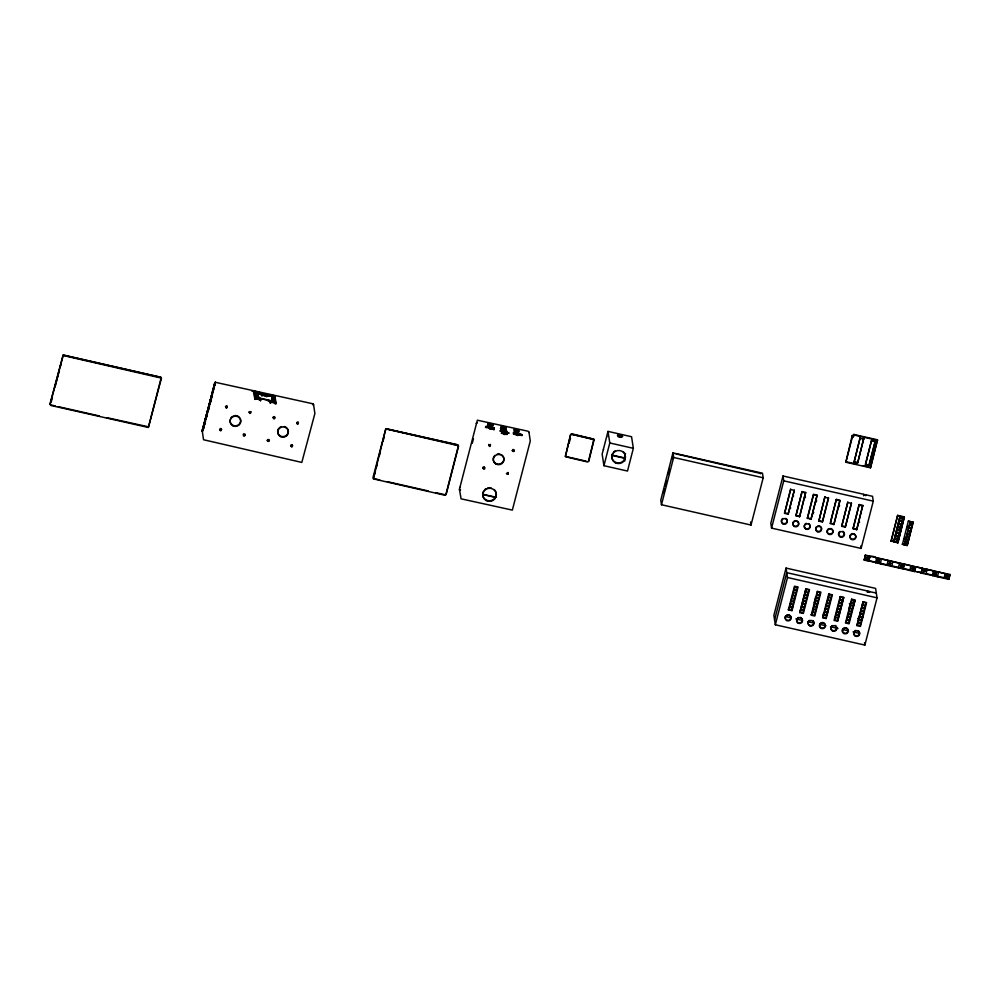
<?xml version="1.0" encoding="UTF-8"?>
<svg xmlns="http://www.w3.org/2000/svg" width="1000" height="1000" viewBox="0 0 1000 1000"><rect width="100%" height="100%" fill="white"/><g stroke="black" fill="none" stroke-linecap="round" stroke-linejoin="round"><path stroke-width="1.5" d="M570.363 438.963L570.5 438.263M313.538 404.412L314.887 413.525L301.812 462.425L203.538 439.738L202.188 430.625L215.35 382.3L312.838 403.775L313.55 404.9M528.938 431.9L530.275 441.012L512.35 510.112L461.075 498.825L459.438 489.25L477.35 420.2L528.237 431.262L528.938 432.388M849.513 603.85L850.075 604.513M877.775 560.975L877.725 560.288M890.638 563.713C889.7 561.225 888.9 565.175 890.575 563.013M900.65 566.35L900.575 565.475M900.625 566.163C901.562 562.337 902.537 569.225 900.575 565.837M901.862 565.638L900.812 566.413L902 565.612M907.387 527.35L908.337 527.2L907.375 527.225M908.35 527.438L907.825 526.625L907.412 527.475M912.05 568.763L912.5 567.55L913.438 568.288M912.2 568.737L913.425 568.2M913.487 568.9C911.9 565.425 912.325 571.725 913.4 568.362M923.55 571.45L924.7 571.562L924.525 570.475M924.8 570.712L924.038 572.013L923.8 570.487M936.287 573.387L936.275 574.25M936.338 574.087L936.175 573.038M946.275 575.837L947.075 577.212L947.675 575.8M946.35 576.375C948.288 575.15 945.938 578.212 947.487 575.487M202.987 427.887L203.113 427.788M603.438 449.438L603.538 449.462M606.712 436.712L606.812 436.737M460.025 487.3L460.125 487.325M51.25 401.838L52.413 397.325M55.125 386.788L59.4 370.225M60.175 367.212L61.337 362.688M253.962 391.15L254.875 399.412L253.962 391.15L259.587 392.425L259.462 394M258.75 392.887L256.762 392.425L256.562 393.575L258.525 393.787L258.688 392.488L254.95 391.637L254.812 393.175L256.925 393.512L256.837 395.337M254.95 391.637L254.95 394.025L257.062 394.425L256.962 396.2L257.2 395.3L255.362 394.3L255.362 396.712L255.487 395.15L257.337 396.2L255.6 395.812M254.95 394.025L255.087 392.537L256.925 393.512M257.062 394.425L255.225 393.387L255.087 394.938L257.2 395.3M255.125 395.213L255.225 393.387M255.637 396.075L255.5 397.587L258.175 398.15L258.412 397.25L255.637 396.075L255.5 397.587M259.513 400.213L259.75 399.3L255.637 398.488L255.775 396.95L258.6 397.587L259.375 399.338M256.837 392.925L256.688 394.425M259.75 399.3L255.912 397.85L255.775 399.363L255.775 396.95M257.875 396.163L257.738 392.912L274.675 396.812L275.825 404.175M257 396.45L257.238 395.55M258.688 392.488L258.525 393.787M258.05 397.325L257.738 392.912M259.587 392.425L259.387 393.55M258.6 397.587L258.363 398.5L255.538 397.85M258.288 396.425L259.938 398.188L259.425 399.6L255.675 398.75M261.637 394.05L261.4 394.963L267.488 396.35L267.725 395.438L261.637 394.05L261.537 395.85M260.55 398.587L260.5 400.7L260.55 398.587L270.212 400.788L270.163 402.887L270.212 400.788M262.387 395.45L262.613 394.538L269.2 396.213L269.325 394.637L274.913 395.9L276.05 403.263L270.4 401.975M262.438 395.8L262.613 394.538M266.588 396.4L266.825 395.5L266.65 396.75M269.325 394.637L269.2 396.213M274.012 395.962L273.875 397.5L274.012 395.962L270.25 395.1L270.012 396.012M270.887 401.637L272.337 399.613L271.788 396.1L272.1 400.513L270.887 401.637L268.087 401M270.975 402.225L271.212 401.312L274.975 402.175L274.837 403.688L274.837 401.275L272.35 400.712L271.512 402.088M270.25 395.1L272.688 396.05L272.5 397.188L274.237 397.438L274.15 399.263M271.062 402.837L271.212 401.312M274.387 398.35L272.9 397.4L272.812 399.212L274.188 399.538L274.387 398.35L272.625 398.038L272.688 396.05M272.625 398.038L272.775 396.55L274.237 397.438M272.1 400.513L272.337 399.613M272.238 401.388L273.038 398.312L274.525 399.225L272.762 398.95L272.9 397.4M272.125 401.613L272.887 399.988L274.7 400.4L274.7 402.812M274.425 401.037L274.562 399.5L273.175 399.188L273.038 400.725L272.938 400.087M274.012 398.35L274.15 396.863M274.913 395.9L274.675 396.812L269.125 395.7M274.7 400.4L274.562 401.912M312.613 404.688L312.838 403.775M373.85 476.987L375.4 470.962M376.175 467.95L377.337 463.438M379.275 455.913L380.438 451.388M383.15 440.85L384.312 436.337M472.287 443.212L473.438 438.738M485.725 426.525L485.487 427.438L490.363 427.137L490.6 426.225L485.725 426.525L491.05 429.15L490.9 428.225L494.2 428.975L493.975 429.888L494.038 427.9L490.737 427.15L490.6 426.225M486.812 427.738L487.05 426.838L489.75 426.662L493.225 428.488L492.987 429.4L489.688 428.65L489.925 427.738L493.8 428.8M489.525 427.575L489.75 426.662M489.925 427.738L489.688 428.65M490.5 428.062L490.737 427.15M490.675 429.137L490.9 428.225M493.137 427.95L492.987 429.4M501.65 430.525L501.75 428.75L505.938 429.712L505.838 431.475L505.938 429.712M501.75 428.75C498.713 432.075 512.788 431.2 501.962 430.15M501.825 431.562L502.062 430.65L502.587 431.9M502.738 429.237L502.587 430.737L502.738 429.237L505.037 429.762L504.9 431.262L505.037 429.762M503.888 431.863L503.65 432.762L503.775 431.087L504.837 432.075L503.775 431.087M504.712 431.3L504.475 432.212L503.537 432A2.913 0.762 14.4 0 0 502.587 433.113A2.913 0.762 14.4 0 0 507.262 433.812A2.913 0.762 14.4 0 0 503.65 432.038M505.875 431.737L506.112 430.838M513.387 433.25L513.625 432.35L516.925 433.088L516.775 432.175L522.112 434.787L521.875 435.7M513.562 434.338L513.625 432.35M514.612 432.825L514.462 434.275L517.837 435.562L517.987 434.113L514.612 432.825L517.825 433.038L520.775 434.487L520.538 435.4M514.462 434.275L514.688 433.363M516.85 435.075L517.087 434.175L513.787 433.425M517.75 435.025L517.987 434.113M569.175 443.05L570.312 438.625M608 431.388L602.15 454.113L603.938 465.7L627.5 471.05L633.35 448.325L631.562 436.737L608 431.388L609.788 442.975L603.938 465.7M624.85 460.85L624.388 457.887L625.525 453.475M672.938 452.887L660.775 500.15L661.475 504.738L751.012 525.05L763.188 477.788L762.475 473.2L672.938 452.887L673.65 457.463L661.475 504.738M663.238 493.363L664.4 488.85M665.175 485.838L666.338 481.325M668.275 473.8L669.438 469.288M672.15 458.762L673.45 453.95M863.8 494.325L863.612 495.575L863.8 494.325L782.987 475.988L770.812 523.25L771.562 528.112L861.1 548.425L873.275 501.15L872.513 496.3L865.925 494.8L865.688 495.712M771.562 528.112L783.737 480.838L782.987 475.988M788.15 514.163L794.287 490.35L788.15 514.163L784.562 513.35L790.612 489M784.562 513.35L790.7 489.538L794.287 490.35M799.575 516.763L805.625 492.4L799.575 516.763L795.913 515.413L802.038 491.587L804.425 492.137M796 515.95L802.038 491.587M786.05 568.075L773.875 615.337L775.337 624.775L864.875 645.088L877.05 597.825L875.588 588.387L786.05 568.075L787.513 577.513L775.337 624.775M774.587 619.925L786.762 572.663L867.575 591L867.387 592.25M814.663 494.462L817.138 495.538L811 519.35L807.337 518L813.475 494.188M807.425 518.538L813.55 494.725L817.138 495.538M811 519.35L817.05 495M788.337 610.025L794.475 586.213L798.062 587.025L791.925 610.837L788.312 609.45M791.375 609.5L792.038 606.962M791.85 609.85L792.6 606.912M818.85 521.138L824.9 496.775L818.85 521.138L822.425 521.95L828.562 498.125L824.975 497.312M822.425 521.95L828.475 497.587M799.775 612.612L805.9 588.8L809.488 589.612L803.35 613.425L799.775 612.612L805.938 588.862M852.275 435.375L845.85 462.225L870.5 467.812L877.487 439.825L853.787 434.438L853.4 436.8L852.275 435.375L853.312 436.262M830.575 521.7L836.325 499.375L839.9 500.188L833.863 524.538L830.188 523.188L833.775 524M845.85 462.225L852.463 436.587M830.275 523.725L836.325 499.375M853.4 436.8L853.787 434.438M833.863 524.538L839.987 500.725L836.413 499.913M814.175 602.762L815.713 596.812M811.838 614.763L812.463 612.312L815.013 612.888L814.375 615.337L811.112 614.675M854.075 462.163L860.125 437.8L854.075 462.163L857.65 462.975L863.7 438.612L857.65 462.975M845.288 527.137L851.413 503.312L845.288 527.137L841.7 526.325L847.75 501.962M841.7 526.325L847.837 502.5L851.413 503.312M822.925 615.775L823.75 612.788M825.387 609.087L824.762 611.538L827.3 612.112L827.938 609.663L825.387 609.087M826.4 614.375L826.988 612.1M871.55 440.4L865.413 464.212L869.087 465.562L865.5 464.75L871.55 440.4L873.938 440.938M826.888 615.1L827.613 612.087M869 465.025L875.138 441.213M856.712 529.725L862.763 505.375L856.712 529.725L853.05 528.375L859.175 504.562L861.562 505.1M869.087 465.562L875.212 441.75L871.637 440.938M853.125 528.913L859.175 504.562M877.487 439.825L870.5 467.812M837.6 621.15L843.7 597.425M848.888 609.075L850.375 603.1M880.275 563.763L903.125 568.95L904.3 564.4L881.413 558.975L880.275 563.763L875.55 562.688C881.538 556.388 866.438 552.962 868.85 561.175L864.262 560.138L865.35 555.075L950 574.775L948.825 579.325L932.675 575.65L933.8 570.862L927.113 569.35L925.975 574.138L921.237 573.062L922.375 568.275L915.688 566.75L914.55 571.538L909.812 570.462L903.088 568.713L904.262 564.163L915.725 567L914.55 571.538M864.262 560.138L865.35 555.075M853.037 606.125L852.4 608.575L849.862 608L850.487 605.538L853.037 606.125L852.925 605.375M853.787 603.212L853.15 605.662L850.612 605.087L851.237 602.638L853.787 603.212L853.675 602.475M853.9 602.75L854.538 600.3L851.988 599.725L851.363 602.175L853.9 602.75L853.713 601.9M852.763 608.15L854.65 600.825M853.138 606.9L854.725 600.938M868.85 561.175L869.987 556.388M856.963 625.55L863.075 601.825M875.55 562.688L876.675 557.9M861.425 619.237L862.013 616.962M862.962 614.525L862.337 616.987L859.788 616.4L860.425 613.95L862.962 614.525L862.85 613.787M863.088 614.075L863.713 611.625L861.162 611.038L860.537 613.5L863.088 614.075L862.962 613.337M861.888 619.062L863.375 613.288M861.938 619.9L863.462 613.95M891.075 540.9L897.65 515.35L904.35 516.875L897.85 542.925L891.075 540.9L897.225 542.337L903.337 518.612L899.762 517.288L893.737 541.55L899.762 517.288M891.162 541.413L897.65 515.35M886.975 565.288L888.1 560.5M894.837 537.938L894.312 541.138L894.2 540.388M895.062 538.225L895.7 535.775L898.238 536.35L897.613 538.8L894.95 537.487M896.45 532.863L895.812 535.312L898.363 535.9L898.988 533.438L896.325 532.125M897.075 529.212L896.562 532.413L899.112 532.987L899.737 529.338M897.312 529.5L897.938 527.05L900.487 527.625L899.85 530.075L897.2 528.763M898.062 526.6L898.688 524.138L901.237 524.712L900.6 527.163L897.95 525.85M899.438 521.225L898.812 523.688L901.35 524.263L901.988 521.8L899.325 520.487M900.075 517.575L899.562 520.775L902.1 521.35L902.625 518.15M897.225 542.337L903.25 518.075M891.7 566.362L892.837 561.575M904.35 516.875L897.85 542.925M902.438 544.425L908.35 521.1L913.15 522.188L907.25 545.525L902.4 544.188L907.25 545.525M898.4 567.875L899.525 563.088M904.938 542.487L904.375 544.963L904.938 542.487L907.325 543.225L904.963 542.7M905.1 541.862L905.688 539.587L908.037 540.125L907.487 542.6L905.1 541.862L907.487 542.6M908.787 537.212L908.238 539.688L905.85 538.95L906.438 536.675L908.787 537.212L906.438 536.675M906.625 536.237L907.188 533.763L906.625 536.237L908.988 536.775L909.575 534.5L907.212 533.975M908.675 527.95L908.125 530.425L910.487 530.962L911.038 528.488L908.675 527.95L908.125 530.425M911.787 525.575L911.225 528.05L908.838 527.312L909.425 525.037L911.787 525.575L909.425 525.037M912.537 522.663L911.975 525.138L909.625 524.612L910.175 522.137L912.562 522.863L910.175 522.137M905.125 542.062L905.688 539.587M905.875 539.15L906.462 536.875M907.375 533.337C909.325 527.55 905.163 535.3 909.737 533.862L910.288 531.388L907.962 531.062M908.875 527.513L909.463 525.237M909.625 524.612L910.212 522.337M907.288 543.025L906.7 545.3M907.212 545.275L913.15 522.188M909.812 570.462L910.95 565.675M921.237 573.062L922.375 568.275M932.675 575.65L933.8 570.862M937.4 576.725L938.538 571.938L950 574.775M944.1 578.25L945.225 573.462M948.825 579.325L949.925 574.263M202.463 431.512L214.675 382.987M207.362 413.7L206.188 418.188L207.463 413.713M208.15 410.7L209.325 406.213M210.113 403.225L212.463 394.237M202.162 430.863L214.925 382.562M202.2 431.1L215.125 382.4L202.3 431.325L213.375 389.738L202.85 430.025L212.413 394.2M213.212 391.225L214.412 386.737M208.162 411.1L209.462 406.225M210.263 403.237L211.462 398.75M243.337 434.387C242.738 438.212 247.413 434.225 243.738 434.55C243.263 437.75 247.013 432.8 243.463 434.175M502.388 433.475L503.7 433.263M673.475 454.762L673.312 454.237M249.225 411.587L250.087 412.962L250.9 411.538M866.363 557.525L867.013 558.55L867.625 557.487M879.062 560.775C876.25 558.9 880.925 562.212 877.725 560.65M858.525 618.65L857.613 618.45M890.6 563.475L889.425 564.062L889.475 562.438M904.475 538.663L905.325 539.1L904.513 538.312M935.088 574.188L935.075 573.2L936.1 573.162M869.7 591.475L867.625 591.337L876.287 592.975M488.95 444.425L489.538 445.938L490.487 444.462M588.462 461.188L593.975 439.15L571.712 433.812L570.525 434.513L565.337 456.662L587.612 462L588.787 461.3L594.062 439.688L571.788 434.35L570.612 435.05L565.413 456.312M877.837 560.388L879.013 560.45M877.875 560.625L878.863 560.337M908.263 527.312L907.5 527.438M890.537 563.638L889.388 563.812M900.675 565.575L901.975 565.775M901.912 565.962L900.775 566.138M912.138 568.4L913.288 568.225M924.762 571.15L923.625 571.325M935 573.587L936.263 573.55L935.2 574.025M936.237 574.012L935.462 574.6L934.925 573.775M946.45 575.525L946.363 576.712M946.388 575.938L947.525 575.763M267.65 439.487C265.825 442.15 270.95 442.038 268.825 439.45M879 561.2L877.962 561.225M923.688 570.85L924.837 570.962M936.125 574.163L935.05 573.925M505.938 434.538L505.538 433.825M220.387 428.512C217.763 430.675 223.6 430.525 220.9 428.5M512.987 449.462C510.262 451.875 516.2 452.5 513.725 449.538M849.475 603.612L850.113 604.163M502.062 430.65L499.825 430.962L502.825 430.988M518.075 434.65L520.775 434.487M522.112 434.787L517.238 435.087L517.087 434.175M504.837 434.525L503.4 434.15M255.725 396.675L258.412 397.25M251.988 391.25L258.05 392.6M818.125 600.8L815.575 600.225L816.213 597.762L818.763 598.337L817.375 603.7L814.837 603.125L815.462 600.675L818.012 601.25L817.887 600.513M853.863 434.975L877.575 440.363M860.212 438.35L863.787 439.162M853.988 461.625L857.575 462.438M845.775 461.675L855.925 463.988M863.162 465.625L868.962 466.938M676 453.888L760.888 473.5M783.737 480.838L873.275 501.15M571.462 434.188L592.9 439.05L593 439.725M609.788 442.975L633.35 448.325M673.65 457.463L763.188 477.788M802.125 492.137L805.713 492.95M859.262 505.1L862.837 505.913M897.738 515.862L904.425 517.388M899.85 517.825L903.337 518.612M900.188 518.312L902.738 518.9M913.188 522.425L908.35 521.1M501.887 429.613L500.938 429.4L501.062 430.213L507.137 431.587L506.075 430.562M502.825 429.825L505.125 430.35M612.212 455.125L624.388 457.887M613.438 455.712L625 458.338M909.587 524.4L911.975 525.138M908.838 527.312L911.225 528.05M908.713 528.15L911.038 528.488M897.2 529.95L899.737 530.538M565.85 456.538L586.087 461.138M906.6 536.038L908.988 536.775M905.85 538.95L908.238 539.688M259.7 393.1L269.438 395.3M255.05 392.262L256.762 392.425M271.262 396.3L273.775 396.863M784.488 512.812L788.062 513.625M795.913 515.413L799.488 516.225M807.337 518L810.925 518.812M818.763 520.6L822.35 521.413M841.612 525.775L845.2 526.587M853.05 528.375L856.625 529.188M262.675 394.888L266.875 395.838M257.512 393.825L260.312 394.462M261.775 394.938L267.863 396.325L267.725 395.438M272.538 397.45L273.913 397.775M894.95 538.675L897.487 539.263L896.862 541.712L896.75 540.975M272.663 398.3L274.05 398.625M273.275 399.825L274.662 400.138M893.65 541.013L897.138 541.8M272.462 400.475L274.8 401M259.938 398.188L271.112 400.725M255.863 397.575L259.613 398.425M271.75 401.175L274.938 401.9M271.3 401.925L275.062 402.775M255.1 398.512L260.738 399.787M63.275 355.163L160.338 377.188M865.438 555.588L870.025 556.625M876.712 558.15L881.413 558.975M922.412 568.513L927.113 569.35M933.838 571.112L938.538 571.938M864.188 559.625L914.013 570.925M917.038 571.613L923.075 572.987M926.1 573.663L948.75 578.812M868.812 560.925L875.512 562.45M914.513 571.3L921.2 572.812M932.638 575.413L925.975 574.138M482.688 494.212L496.2 497.287M483.088 494.613L495.188 497.362M55.287 405.962L50.5 404.837L50.025 403.8L63.113 354.95L161.275 377.375L148.537 426.838L106.85 417.663M58.325 406.65L99.275 415.938M379.775 479.938L373.475 478.488L373.013 477.45L385.85 428.688L457.975 444.8L458.537 446.375L446.125 494.562L444.95 495.25L373.363 478.875L385.588 429.575L386.675 429.113L458.425 445.675L445.95 494.25L444.862 494.712L435.788 492.65M387.337 481.662L428.212 490.938M867.337 591.912L869.463 592.388M787.513 577.513L877.05 597.825M791.838 610.3L788.975 609.575L789.613 607.125L792.15 607.7L791.525 610.15L791.413 609.412M785.35 616.538L791.363 617.913M795.875 618.925L801.9 620.3M807.913 621.663L813.938 623.025M819.95 624.388L825.962 625.763M830.487 626.788L838 628.488M842.513 629.513L848.538 630.875M853.05 631.9L859.075 633.263M501.512 429.663L505.7 430.613M460.138 490.375L459.412 489.5M454.475 444.525L453.762 444.513M487.05 426.838L490 428.288M484.425 466.975C480.737 466.4 485.062 471.613 484.812 467.587M257.375 397.425L258.175 398.15M890.362 562.525L890.662 563.525M890.55 563.188L889.513 562.712L889.312 563.925M508.137 472.463L508.137 474.312L506.525 473.575L508.025 472.837L507.837 473.913L506.538 473.512M863.85 494.663L865.925 494.8M947.6 575.638L947.763 576.312M936.338 573.725L935.35 572.737L934.938 574.125M924.75 570.45L924.938 571.312M877.887 561.325L877.7 560.462M913.4 568.025L912.763 569.188L911.975 568.25M901.975 565.425L902.087 566.125M879.125 560.25L879.237 560.938M900.487 526.425L900.6 527.163M897.5 538.062L897.613 538.8M860.725 546L861.1 548.425M864.5 642.663L864.875 645.088M760.25 473.013L760.35 473.675M750.537 522L751.012 525.05M494.038 427.9L494.2 428.975M457.512 445.625L457.4 444.95L386.25 428.812L386.35 429.487M460.375 489.462L460.487 490.138M239.938 418.013A5.35 5.125 -8.8 0 1 236.163 425.788A5.35 5.125 -8.8 0 1 230.188 419.538M230.688 418.288A5.35 5.125 -8.8 0 1 232.613 416.35M233.888 415.8A5.35 5.125 -8.8 0 1 239.075 416.975M284.25 426.512A5.35 5.125 -8.8 0 1 287.387 434.338A5.35 5.125 -8.8 0 1 278.637 434.588A5.35 5.125 -8.8 0 1 281.488 426.6M494.2 489.513A6.8 6.525 -8.8 0 1 494.775 498.312A6.8 6.525 -8.8 0 1 485.688 499.738A6.8 6.525 -8.8 0 1 483.537 491.175M484.588 489.8A6.8 6.525 -8.8 0 1 485.975 488.713M487.6 488.013A6.8 6.525 -8.8 0 1 491.125 487.912M500.412 428.4A2.913 0.762 14.4 0 1 503.3 428.575M504.675 429.038A2.913 0.762 14.4 0 1 505.637 429.575M514.513 431.213A2.913 0.762 14.4 0 1 515.913 431.425M501.312 454.613A5.35 5.125 -8.8 0 1 502.875 462.013A5.35 5.125 -8.8 0 1 495.05 462.962A5.35 5.125 -8.8 0 1 494.85 455.4M497.262 454.075A5.35 5.125 -8.8 0 1 500.025 454.1M501.562 433.488A2.913 0.762 14.4 0 1 501.438 433.263M501.5 433.075A2.913 0.762 14.4 0 1 503.413 432.95M505.575 433.525A2.913 0.762 14.4 0 1 507.1 434.538M487.425 425.475A2.913 0.762 14.4 0 1 489.525 425.45M491.662 426.075A2.913 0.762 14.4 0 1 492.638 426.6M625.1 454.588A6.8 6.525 -8.8 0 1 617.8 462.975A6.8 6.525 -8.8 0 1 612.612 453.375M613.663 452A6.8 6.525 -8.8 0 1 615.05 450.913M623.275 451.712A6.8 6.525 -8.8 0 1 624.388 453.038M618.2 436.825A2.675 0.688 14.4 0 1 620.8 437.413M785.713 518.387A2.913 2.8 -8.8 0 1 786.575 522.587A2.913 2.8 -8.8 0 1 782.113 522.725A2.913 2.8 -8.8 0 1 782.8 518.475M794.237 521.075A2.913 2.8 -8.8 0 1 798.637 523.125A2.913 2.8 -8.8 0 1 794.788 526.112A2.913 2.8 -8.8 0 1 793.637 521.538M842.85 531.35A2.913 2.8 -8.8 0 1 843.713 535.55A2.913 2.8 -8.8 0 1 839.25 535.688A2.913 2.8 -8.8 0 1 839.938 531.438M855.675 535.612A2.913 2.8 -8.8 0 1 852.925 539.212A2.913 2.8 -8.8 0 1 850.037 535.775M850.325 535.087A2.913 2.8 -8.8 0 1 850.775 534.5M851.363 534.038A2.913 2.8 -8.8 0 1 854.275 533.95M854.887 534.375A2.913 2.8 -8.8 0 1 855.362 534.938M808.575 523.575A2.913 2.8 -8.8 0 1 809.825 527.15A2.913 2.8 -8.8 0 1 806.213 528.7A2.913 2.8 -8.8 0 1 804.338 525.4M804.613 524.712A2.913 2.8 -8.8 0 1 806.363 523.362M817.788 525.95A2.913 2.8 -8.8 0 1 821.5 528.8A2.913 2.8 -8.8 0 1 817.412 531.213A2.913 2.8 -8.8 0 1 816.488 526.712M830.713 528.5A2.913 2.8 -8.8 0 1 832.837 531.875A2.913 2.8 -8.8 0 1 829.312 533.962A2.913 2.8 -8.8 0 1 827.188 530.588M827.463 529.9A2.913 2.8 -8.8 0 1 829.212 528.55M790.438 508.488A2.425 2.338 -8.8 0 1 790.5 507.875M813.288 513.675A2.425 2.338 -8.8 0 1 813.587 512.5M816.35 501.763A2.425 2.338 -8.8 0 1 816.425 501.163M839.275 506.35A2.425 2.338 -8.8 0 1 839.513 505.775M790.387 508.212A2.425 2.338 -8.8 0 1 790.462 507.612M793.462 496.312A2.425 2.338 -8.8 0 1 793.525 495.7M805.188 497.725A2.425 2.338 -8.8 0 1 805.562 497.238M813.25 513.4A2.425 2.338 -8.8 0 1 813.55 512.225M816.312 501.5A2.425 2.338 -8.8 0 1 816.612 500.312M859.262 522.6A2.425 2.338 -8.8 0 1 859.638 522.1M839.163 506.675A2.425 2.338 -8.8 0 1 839.475 505.5M790.1 615.487A2.913 2.8 -8.8 0 1 790.175 619.45A2.913 2.8 -8.8 0 1 786.062 619.575A2.913 2.8 -8.8 0 1 785.987 615.612M786.575 615.15A2.913 2.8 -8.8 0 1 789.488 615.062M802 618.65A2.913 2.8 -8.8 0 1 799.562 622.925A2.913 2.8 -8.8 0 1 796.963 618.8M797.412 618.2A2.913 2.8 -8.8 0 1 798.7 617.438M800.212 617.4A2.913 2.8 -8.8 0 1 801.538 618.075M843.713 628.112A2.913 2.8 -8.8 0 1 848.112 630.163A2.913 2.8 -8.8 0 1 844.275 633.15A2.913 2.8 -8.8 0 1 843.125 628.575M858.05 630.612A2.913 2.8 -8.8 0 1 859.2 634.412A2.913 2.8 -8.8 0 1 855.238 635.55A2.913 2.8 -8.8 0 1 854.1 631.763M854.55 631.163A2.913 2.8 -8.8 0 1 855.837 630.4M812.962 620.675A2.913 2.8 -8.8 0 1 812.85 624.8A2.913 2.8 -8.8 0 1 808.587 624.388A2.913 2.8 -8.8 0 1 809.438 620.337M819.538 624.663A2.913 2.8 -8.8 0 1 824.2 623.112A2.913 2.8 -8.8 0 1 823.637 627.812A2.913 2.8 -8.8 0 1 819.45 625.388M835.2 625.438A2.913 2.8 -8.8 0 1 836.338 629.225A2.913 2.8 -8.8 0 1 832.375 630.363A2.913 2.8 -8.8 0 1 831.237 626.575M831.688 625.975A2.913 2.8 -8.8 0 1 832.288 625.513M488.825 445.4C490.375 448.85 491.438 442.6 488.825 445.4M225.562 406.512C226.513 411.2 228.912 403.75 225.562 406.512M213.8 386.825L214.025 386.1L213.8 386.825M476.463 423.562L476.662 422.775L476.463 423.562M50.113 404.338L50.825 405.462L148.387 427.475L161.462 378.137L63.188 355.487L50.113 404.338M219.8 429.738C221.088 433.275 222.613 427.113 219.8 429.738M249.213 412.35C250.5 415.9 252.025 409.738 249.213 412.35M273.163 417.262C274.438 420.812 275.975 414.65 273.163 417.262M273.25 417.812C274.525 421.35 276.062 415.188 273.25 417.812M866.375 558.212C867.337 560.862 868.487 556.237 866.375 558.212M290.875 445.325C292.087 448.888 293.738 442.75 290.875 445.325M290.963 445.863C292.175 449.425 293.825 443.288 290.963 445.863M296.737 422.562C297.787 426.175 299.713 420.112 296.737 422.562M296.825 423.1C297.875 426.712 299.8 420.65 296.825 423.1M483.025 467.95C484.438 470.325 485.375 465.812 483.025 467.95M790.362 604.212L789.725 606.663L792.275 607.25L792.9 604.788L790.362 604.212M791.112 601.3L790.475 603.763L793.025 604.338L793.65 601.888L791.112 601.3M791.862 598.4L791.225 600.85L793.775 601.425L794.4 598.975L791.862 598.4M792.613 595.487L791.975 597.938L794.525 598.513L795.15 596.062L792.613 595.487M793.363 592.575L792.725 595.037L795.275 595.612L795.9 593.15L793.363 592.575M794.1 589.675L793.475 592.125L796.012 592.7L796.65 590.25L794.1 589.675M794.85 586.763L794.225 589.212L796.762 589.788L797.4 587.337L794.85 586.763M801.038 609.712L800.4 612.163L802.95 612.75L803.575 610.288L801.038 609.712M801.787 606.8L801.15 609.263L803.7 609.837L804.325 607.388L801.787 606.8M802.537 603.9L801.9 606.35L804.45 606.925L805.075 604.475L802.537 603.9M803.288 600.988L802.65 603.438L805.2 604.025L805.825 601.562L803.288 600.988M804.038 598.075L803.4 600.538L805.95 601.112L806.575 598.65L804.038 598.075M804.775 595.175L804.15 597.625L806.688 598.2L807.325 595.75L804.775 595.175M805.525 592.263L804.9 594.712L807.438 595.288L808.075 592.837L805.525 592.263M806.275 589.35L805.65 591.812L808.188 592.388L808.825 589.925L806.275 589.35M817.325 591.4L811.2 615.212L814.775 616.025L820.913 592.212L817.325 591.4M813.213 609.4L812.588 611.85L815.125 612.425L815.763 609.975L813.213 609.4M813.962 606.487L813.337 608.95L815.875 609.525L816.513 607.062L813.962 606.487M814.712 603.587L814.087 606.038L816.625 606.613L817.262 604.163L814.712 603.587M816.963 594.85L816.325 597.312L818.875 597.888L819.5 595.438L816.963 594.85M817.712 591.95L817.075 594.4L819.625 594.975L820.25 592.525L817.712 591.95M828.75 593.987L822.625 617.8L826.2 618.612L832.337 594.8L828.75 593.987M823.9 614.9L823.263 617.35L825.812 617.938L826.438 615.475L823.888 614.9M824.638 611.987L824.013 614.45L826.55 615.025L827.188 612.575L824.638 611.987M826.137 606.175L825.512 608.625L828.05 609.2L828.688 606.75L826.137 606.175M826.888 603.263L826.25 605.725L828.8 606.3L829.438 603.837L826.888 603.263M827.638 600.363L827 602.812L829.55 603.387L830.188 600.938L827.638 600.35M828.388 597.45L827.75 599.9L830.3 600.475L830.938 598.025L828.388 597.45M829.137 594.538L828.5 596.987L831.05 597.575L831.688 595.112L829.137 594.538M840.188 596.575L834.05 620.4L837.638 621.213L843.763 597.388L840.188 596.575M835.325 617.487L834.688 619.95L837.237 620.525L837.862 618.075L835.325 617.487M836.062 614.587L835.438 617.038L837.975 617.612L838.612 615.163L836.062 614.587M836.812 611.675L836.188 614.125L838.725 614.712L839.362 612.25L836.812 611.675M837.562 608.763L836.938 611.225L839.475 611.8L840.113 609.338L837.562 608.763M838.312 605.862L837.688 608.312L840.225 608.888L840.863 606.438L838.312 605.862M839.062 602.95L838.425 605.413L840.975 605.975L841.612 603.525L839.062 602.95M839.812 600.037L839.175 602.5L841.725 603.075L842.362 600.612L839.812 600.037M840.562 597.125L839.925 599.587L842.475 600.163L843.112 597.712L840.562 597.125M851.612 599.175L845.475 622.987L849.062 623.8L855.188 599.987L851.612 599.175M846.75 620.087L846.112 622.537L848.662 623.112L849.287 620.662L846.75 620.087M847.5 617.175L846.862 619.637L849.412 620.212L850.037 617.75L847.5 617.175M848.25 614.263L847.613 616.725L850.163 617.3L850.788 614.85L848.25 614.263M849 611.362L848.363 613.812L850.913 614.388L851.538 611.938L849 611.362M849.75 608.45L849.112 610.9L851.663 611.487L852.288 609.025L849.75 608.45M863.037 601.763L856.9 625.588L860.487 626.4L866.612 602.575L863.037 601.763M858.175 622.675L857.537 625.138L860.088 625.712L860.713 623.25L858.175 622.675M858.925 619.775L858.288 622.225L860.837 622.8L861.462 620.35L858.925 619.775M859.675 616.862L859.038 619.312L861.587 619.888L862.212 617.438L859.675 616.862M861.912 608.138L861.287 610.588L863.825 611.163L864.463 608.713L861.912 608.138M862.663 605.225L862.038 607.675L864.575 608.263L865.212 605.8L862.663 605.225M863.413 602.312L862.788 604.775L865.325 605.35L865.962 602.9L863.413 602.312M267.438 440.412C268.812 442.8 269.8 438.288 267.438 440.412M215.35 382.3L214.175 386.775L215.35 382.3M205.413 421.188L203.05 430.163L205.463 421.188M502.663 432.438L506.388 433.413L502.663 432.438M225.725 406.825C226.8 409.338 228.275 404.862 225.725 406.825M512.5 450.45C513.362 453.025 515.163 448.612 512.5 450.45M508.875 433.088L505.65 431.675L508.875 433.088M232.862 425.788A5.35 5.125 -8.8 0 0 240.787 421.1A5.35 5.125 -8.8 0 0 232.7 416.887A5.35 5.125 -8.8 0 0 232.862 425.788M280.462 436.575A5.35 5.125 -8.8 0 0 288.387 431.9A5.35 5.125 -8.8 0 0 280.287 427.688A5.35 5.125 -8.8 0 0 280.462 436.575M486.275 500.575A6.8 6.525 -8.8 0 0 496.362 494.613A6.8 6.525 -8.8 0 0 486.062 489.25A6.8 6.525 -8.8 0 0 486.275 500.575M495.887 464.025A5.35 5.125 -8.8 0 0 503.975 459.613A5.35 5.125 -8.8 0 0 496.05 455.125A5.35 5.125 -8.8 0 0 495.887 464.025M514.6 430.538A2.913 0.762 14.4 0 0 519.275 431.25A2.913 0.762 14.4 0 0 515.65 429.475A2.913 0.762 14.4 0 0 514.6 430.538M501.95 427.738A2.913 0.762 14.4 0 0 506.375 428.212A2.913 0.762 14.4 0 0 502.325 426.488A2.913 0.762 14.4 0 0 501.95 427.738M488.488 424.562A2.913 0.762 14.4 0 0 493.288 425.425A2.913 0.762 14.4 0 0 490 423.638A2.913 0.762 14.4 0 0 488.488 424.562M618.312 436.05A2.675 0.688 14.4 0 0 622.6 436.7A2.675 0.688 14.4 0 0 619.288 435.075A2.675 0.688 14.4 0 0 618.312 436.05M615.35 462.775A6.8 6.525 -8.8 0 0 625.438 456.812A6.8 6.525 -8.8 0 0 615.138 451.45A6.8 6.525 -8.8 0 0 615.35 462.775M851.538 539.425A2.913 2.8 -8.8 0 0 855.863 536.862A2.913 2.8 -8.8 0 0 851.45 534.575A2.913 2.8 -8.8 0 0 851.538 539.425M840.113 536.825A2.913 2.8 -8.8 0 0 844.438 534.275A2.913 2.8 -8.8 0 0 840.025 531.975A2.913 2.8 -8.8 0 0 840.113 536.825M805.837 529.05A2.913 2.8 -8.8 0 0 810.163 526.5A2.913 2.8 -8.8 0 0 805.738 524.2A2.913 2.8 -8.8 0 0 805.837 529.05M794.412 526.462A2.913 2.8 -8.8 0 0 798.737 523.9A2.913 2.8 -8.8 0 0 794.312 521.613A2.913 2.8 -8.8 0 0 794.412 526.462M782.987 523.862A2.913 2.8 -8.8 0 0 787.3 521.312A2.913 2.8 -8.8 0 0 782.887 519.012A2.913 2.8 -8.8 0 0 782.987 523.862M817.262 531.65A2.913 2.8 -8.8 0 0 821.587 529.087A2.913 2.8 -8.8 0 0 817.175 526.8A2.913 2.8 -8.8 0 0 817.262 531.65M828.688 534.237A2.913 2.8 -8.8 0 0 833.012 531.688A2.913 2.8 -8.8 0 0 828.6 529.388A2.913 2.8 -8.8 0 0 828.688 534.237M855.312 636.087A2.913 2.8 -8.8 0 0 859.638 633.538A2.913 2.8 -8.8 0 0 855.225 631.237A2.913 2.8 -8.8 0 0 855.312 636.087M843.888 633.5A2.913 2.8 -8.8 0 0 848.213 630.95A2.913 2.8 -8.8 0 0 843.8 628.65A2.913 2.8 -8.8 0 0 843.888 633.5M809.613 625.725A2.913 2.8 -8.8 0 0 813.938 623.162A2.913 2.8 -8.8 0 0 809.513 620.875A2.913 2.8 -8.8 0 0 809.613 625.725M798.188 623.125A2.913 2.8 -8.8 0 0 802.513 620.575A2.913 2.8 -8.8 0 0 798.088 618.275A2.913 2.8 -8.8 0 0 798.188 623.125M786.762 620.538A2.913 2.8 -8.8 0 0 791.075 617.987A2.913 2.8 -8.8 0 0 786.663 615.688A2.913 2.8 -8.8 0 0 786.762 620.538M821.038 628.312A2.913 2.8 -8.8 0 0 825.362 625.763A2.913 2.8 -8.8 0 0 820.95 623.462A2.913 2.8 -8.8 0 0 821.038 628.312M832.463 630.913A2.913 2.8 -8.8 0 0 836.787 628.35A2.913 2.8 -8.8 0 0 832.375 626.062A2.913 2.8 -8.8 0 0 832.463 630.913"/></g></svg>
